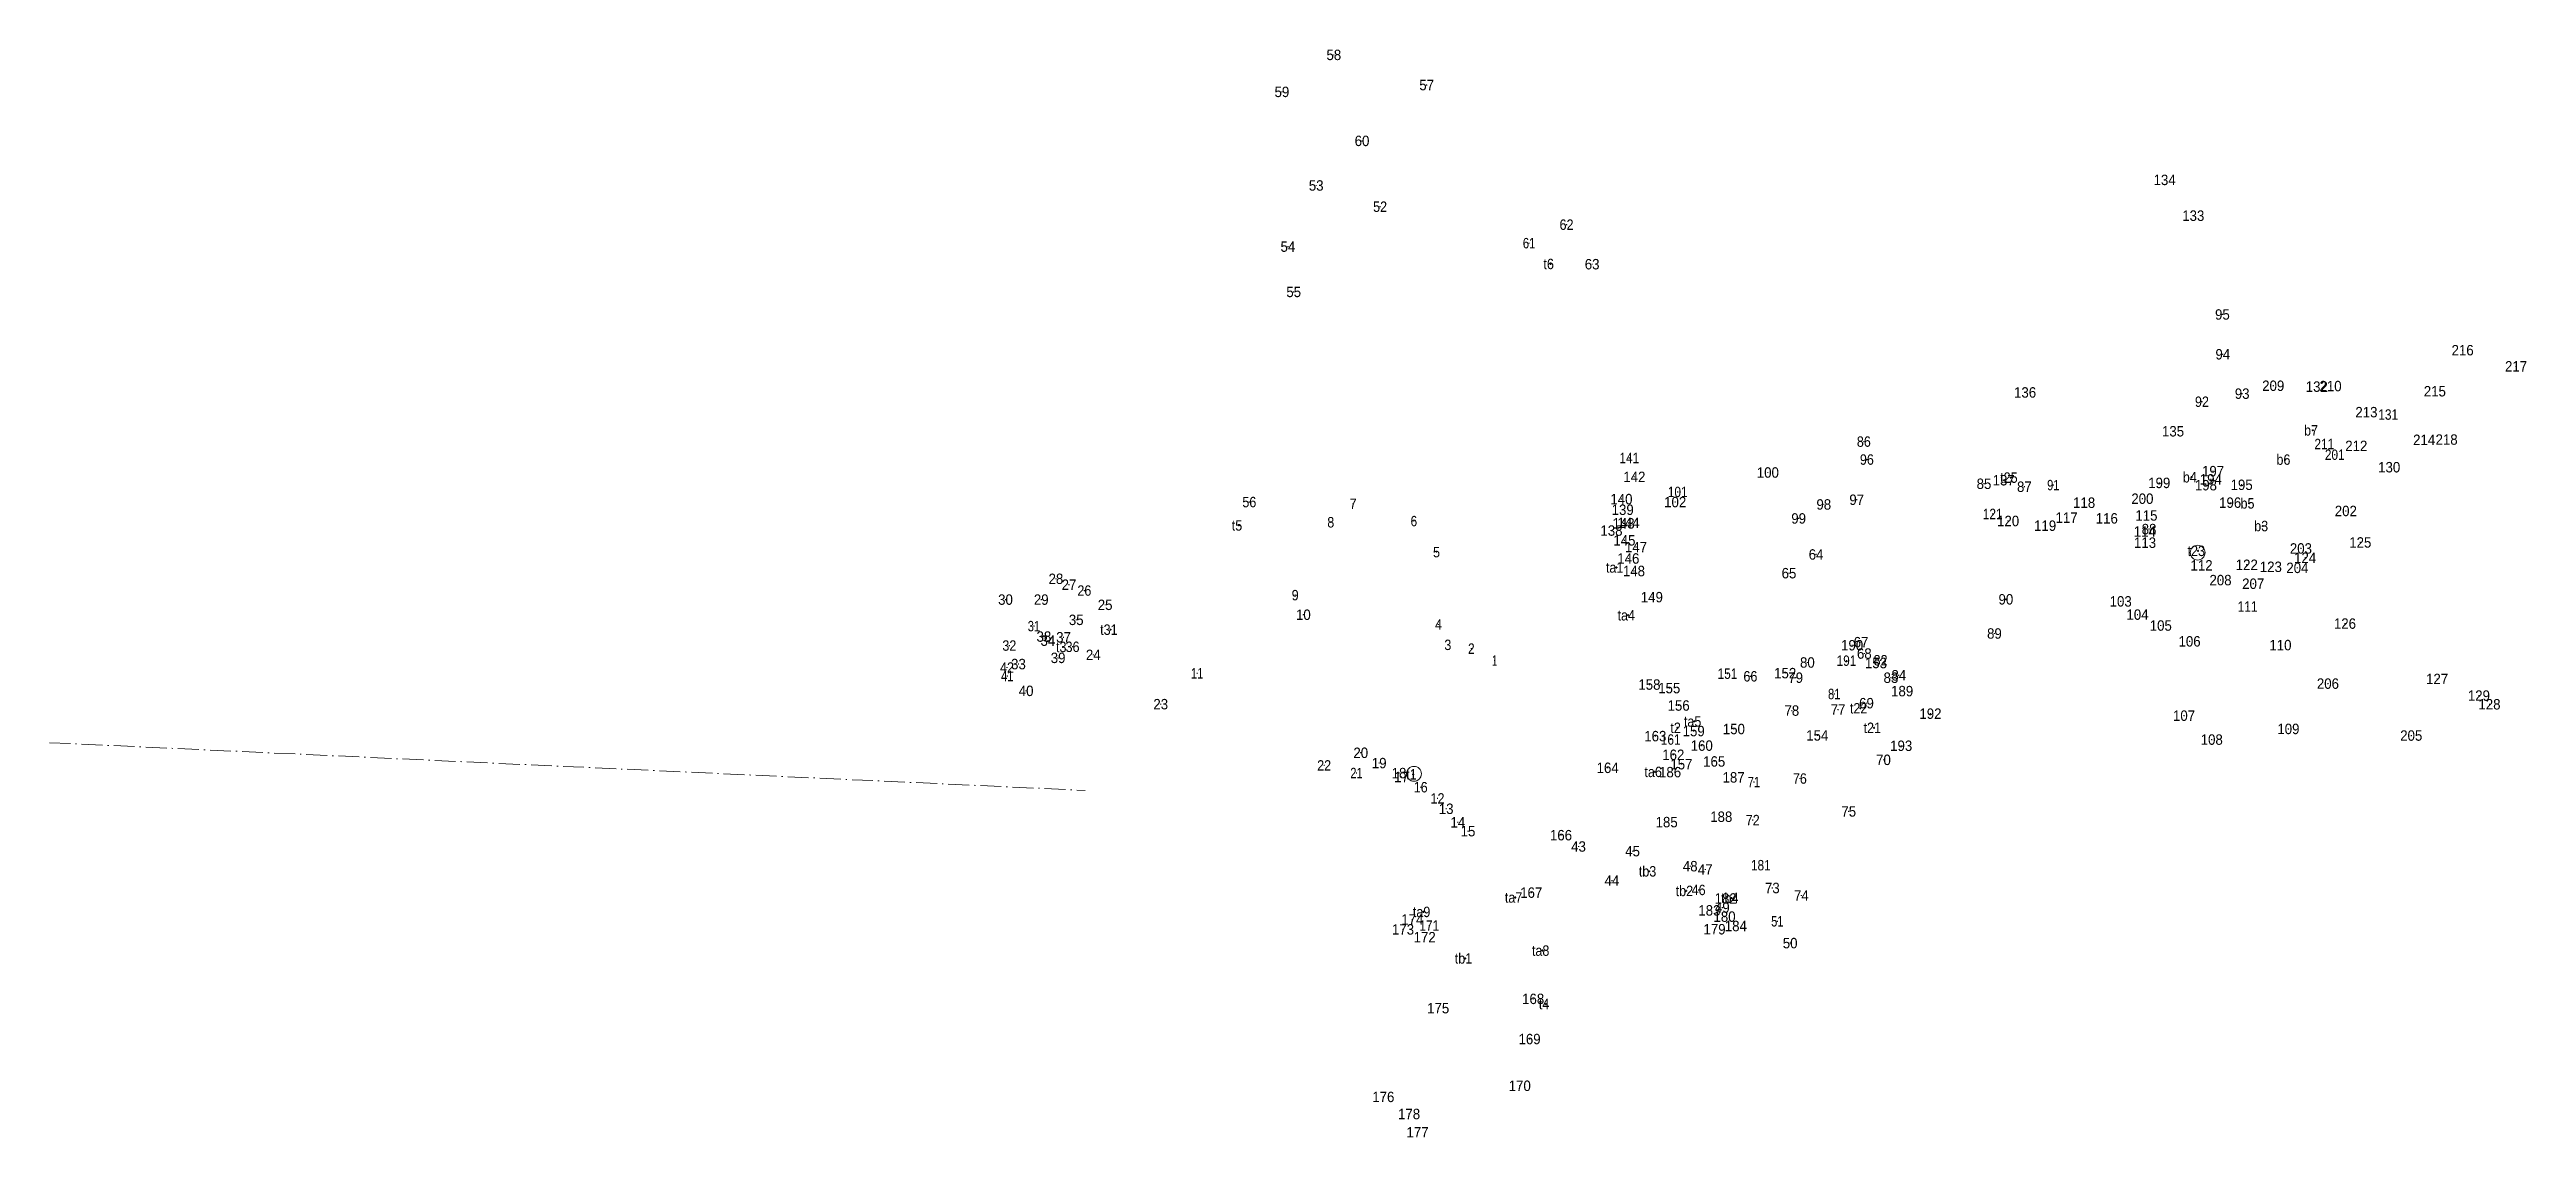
# Model space of a CAD drawing. Header units: metres. Extents: x 10085 to 11747, y 9756 to 10487.
import ezdxf
from ezdxf.enums import TextEntityAlignment as Align

# ---------------------------------------------------------------- set-up
doc = ezdxf.new("R2010")
doc.units = ezdxf.units.M
doc.header["$LTSCALE"] = 2.8
doc.linetypes.add('DOT_DASHED', pattern=[7.7, 5, -1.2, 0.3, -1.2])
for name, color, linetype, lineweight in [('10', 7, 'DOT_DASHED', 13), ('11', 7, 'DOT_DASHED', 13), ('22', 7, 'Continuous', 13)]:
    doc.layers.add(name, color=color, linetype=linetype, lineweight=lineweight)
doc.layers.add('12', color=7, linetype='Continuous')

msp = doc.modelspace()

# ---------------------------------------------------------------- hatches: boundary and pattern name
at = {"layer": '10'}
for points in [[(11092.195, 10342.588, 1), (11092.045, 10342.588, 1)], [(11603.727, 10230.918, 1), (11603.577, 10230.918, 1)], [(11585.192, 10211.285, 1), (11585.042, 10211.285, 1)], [(11401.007, 10199.174, 1), (11400.857, 10199.174, 1)], [(11522.378, 10199.426, 1), (11522.228, 10199.426, 1)], [(11561.097, 10181.901, 1), (11560.947, 10181.901, 1)], [(10883.065, 10167.107, 1), (10882.915, 10167.107, 1)], [(11570.262, 10166.698, 1), (11570.112, 10166.698, 1)], [(11136.484, 10138.862, 1), (11136.334, 10138.862, 1)], [(11526.74, 10150.018, 1), (11526.59, 10150.018, 1)], [(11144.266, 10106.793, 1), (11144.116, 10106.793, 1)], [(10797.102, 10097.134, 1), (10796.952, 10097.134, 1)], [(10765.152, 10085.505, 1), (10765.002, 10085.505, 1)], [(11300.163, 10044.363, 1), (11300.013, 10044.363, 1)], [(11177.34, 10031.257, 1), (11177.19, 10031.257, 1)], [(11188.776, 10035.555, 1), (11188.626, 10035.555, 1)], [(11309.34, 10031.257, 1), (11309.19, 10031.257, 1)], [(11000.075, 10000, 1), (10999.925, 10000, 1)], [(11162.301, 10001.672, 1), (11162.151, 10001.672, 1)], [(11158.54, 9934.931, 1), (11158.39, 9934.931, 1)], [(11183.262, 9921.785, 1), (11183.112, 9921.785, 1)], [(11006.931, 9907.686, 1), (11006.781, 9907.686, 1)], [(11068.661, 9917.366, 1), (11068.511, 9917.366, 1)], [(11213.701, 9917.006, 1), (11213.551, 9917.006, 1)], [(11035.033, 9876.473, 1), (11034.883, 9876.473, 1)], [(11086.819, 9881.725, 1), (11086.669, 9881.725, 1)], [(11089.075, 9845.847, 1), (11088.925, 9845.847, 1)]]:
    msp.add_hatch(color=256, dxfattribs=at).paths.add_polyline_path(points)

# ---------------------------------------------------------------- linework, layer by layer
for p, q in [((11091.81, 10342.59), (11091.5, 10342.59)), ((11092.12, 10343.21), (11092.12, 10342.9)), ((11092.12, 10342.28), (11092.12, 10341.96)), ((11092.74, 10342.59), (11092.43, 10342.59)), ((11603.34, 10230.92), (11603.03, 10230.92)), ((11603.65, 10231.54), (11603.65, 10231.23)), ((11603.65, 10230.61), (11603.65, 10230.29)), ((11604.28, 10230.92), (11603.96, 10230.92)), ((11584.8, 10211.28), (11584.49, 10211.28)), ((11585.12, 10211.91), (11585.12, 10211.6)), ((11585.12, 10210.97), (11585.12, 10210.66)), ((11585.74, 10211.28), (11585.43, 10211.28)), ((11400.62, 10199.17), (11400.31, 10199.17)), ((11400.93, 10199.8), (11400.93, 10199.49)), ((11400.93, 10198.86), (11400.93, 10198.55)), ((11401.56, 10199.17), (11401.24, 10199.17)), ((11521.99, 10199.43), (11521.68, 10199.43)), ((11522.3, 10200.05), (11522.3, 10199.74)), ((11522.3, 10199.11), (11522.3, 10198.8)), ((11522.93, 10199.43), (11522.62, 10199.43)), ((11560.71, 10181.9), (11560.4, 10181.9)), ((11561.02, 10182.53), (11561.02, 10182.21)), ((11561.02, 10181.59), (11561.02, 10181.28)), ((11561.65, 10181.9), (11561.33, 10181.9)), ((10882.68, 10167.11), (10882.36, 10167.11)), ((10882.99, 10167.73), (10882.99, 10167.42)), ((10882.99, 10166.79), (10882.99, 10166.48)), ((10883.62, 10167.11), (10883.3, 10167.11)), ((11569.87, 10166.7), (11569.56, 10166.7)), ((11570.19, 10167.32), (11570.19, 10167.01)), ((11570.19, 10166.39), (11570.19, 10166.07)), ((11570.81, 10166.7), (11570.5, 10166.7)), ((11136.1, 10138.86), (11135.78, 10138.86)), ((11136.41, 10139.49), (11136.41, 10139.17)), ((11136.41, 10138.55), (11136.41, 10138.24)), ((11137.03, 10138.86), (11136.72, 10138.86)), ((11526.35, 10150.02), (11526.04, 10150.02)), ((11526.66, 10150.64), (11526.66, 10150.33)), ((11526.66, 10149.71), (11526.66, 10149.39)), ((11527.29, 10150.02), (11526.98, 10150.02)), ((11143.88, 10106.79), (11143.57, 10106.79)), ((11144.19, 10107.42), (11144.19, 10107.11)), ((11144.19, 10106.48), (11144.19, 10106.17)), ((11144.82, 10106.79), (11144.5, 10106.79)), ((10796.71, 10097.13), (10796.4, 10097.13)), ((10797.03, 10097.76), (10797.03, 10097.45)), ((10797.03, 10096.82), (10797.03, 10096.51)), ((10797.65, 10097.13), (10797.34, 10097.13)), ((10764.76, 10085.5), (10764.45, 10085.5)), ((10765.08, 10086.13), (10765.08, 10085.82)), ((10765.08, 10085.19), (10765.08, 10084.88)), ((10765.7, 10085.5), (10765.39, 10085.5)), ((11299.78, 10044.36), (11299.46, 10044.36)), ((11300.09, 10044.99), (11300.09, 10044.68)), ((11300.09, 10044.05), (11300.09, 10043.74)), ((11300.71, 10044.36), (11300.4, 10044.36)), ((11176.95, 10031.26), (11176.64, 10031.26)), ((11177.26, 10031.88), (11177.26, 10031.57)), ((11177.26, 10030.94), (11177.26, 10030.63)), ((11177.89, 10031.26), (11177.58, 10031.26)), ((11188.39, 10035.56), (11188.08, 10035.56)), ((11188.7, 10036.18), (11188.7, 10035.87)), ((11188.7, 10035.24), (11188.7, 10034.93)), ((11189.33, 10035.56), (11189.01, 10035.56)), ((11308.95, 10031.26), (11308.64, 10031.26)), ((11309.26, 10031.88), (11309.26, 10031.57)), ((11309.26, 10030.94), (11309.26, 10030.63)), ((11309.89, 10031.26), (11309.58, 10031.26)), ((10999.69, 10000), (10999.38, 10000)), ((11000, 10000.62), (11000, 10000.31)), ((11000, 9999.69), (11000, 9999.38)), ((11000.62, 10000), (11000.31, 10000)), ((11161.91, 10001.67), (11161.6, 10001.67)), ((11162.23, 10002.3), (11162.23, 10001.98)), ((11162.23, 10001.36), (11162.23, 10001.05)), ((11162.85, 10001.67), (11162.54, 10001.67)), ((11158.15, 9934.93), (11157.84, 9934.93)), ((11158.46, 9935.56), (11158.46, 9935.24)), ((11158.46, 9934.62), (11158.46, 9934.31)), ((11159.09, 9934.93), (11158.78, 9934.93)), ((11182.87, 9921.78), (11182.56, 9921.78)), ((11183.19, 9922.41), (11183.19, 9922.1)), ((11183.81, 9921.78), (11183.5, 9921.78)), ((11006.54, 9907.69), (11006.23, 9907.69)), ((11006.86, 9908.31), (11006.86, 9908)), ((11006.86, 9907.37), (11006.86, 9907.06)), ((11007.48, 9907.69), (11007.17, 9907.69)), ((11068.27, 9917.37), (11067.96, 9917.37)), ((11068.59, 9917.99), (11068.59, 9917.68)), ((11068.59, 9917.05), (11068.59, 9916.74)), ((11069.21, 9917.37), (11068.9, 9917.37)), ((11183.19, 9921.47), (11183.19, 9921.16)), ((11213.31, 9917.01), (11213, 9917.01)), ((11213.63, 9917.63), (11213.63, 9917.32)), ((11213.63, 9916.69), (11213.63, 9916.38)), ((11214.25, 9917.01), (11213.94, 9917.01)), ((11034.65, 9876.47), (11034.33, 9876.47)), ((11034.96, 9877.1), (11034.96, 9876.79)), ((11034.96, 9876.16), (11034.96, 9875.85)), ((11035.58, 9876.47), (11035.27, 9876.47)), ((11086.43, 9881.72), (11086.12, 9881.72)), ((11086.74, 9882.35), (11086.74, 9882.04)), ((11086.74, 9881.41), (11086.74, 9881.1)), ((11087.37, 9881.72), (11087.06, 9881.72)), ((11088.69, 9845.85), (11088.38, 9845.85)), ((11089, 9846.47), (11089, 9846.16)), ((11089, 9845.53), (11089, 9845.22)), ((11089.62, 9845.85), (11089.31, 9845.85))]:
    msp.add_line(p, q, dxfattribs=at)
for centre, radius in [((11092.12, 10342.588), 0.312), ((11092.12, 10342.588), 0.075), ((11603.652, 10230.918), 0.312), ((11603.652, 10230.918), 0.075), ((11585.117, 10211.285), 0.312), ((11585.117, 10211.285), 0.075), ((11400.932, 10199.174), 0.312), ((11400.932, 10199.174), 0.075), ((11522.303, 10199.426), 0.312), ((11522.303, 10199.426), 0.075), ((11561.022, 10181.901), 0.312), ((11561.022, 10181.901), 0.075), ((10882.99, 10167.107), 0.312), ((10882.99, 10167.107), 0.075), ((11570.187, 10166.698), 0.312), ((11570.187, 10166.698), 0.075), ((11136.409, 10138.862), 0.312), ((11136.409, 10138.862), 0.075), ((11526.665, 10150.018), 0.312), ((11526.665, 10150.018), 0.075), ((11144.191, 10106.793), 0.312), ((11144.191, 10106.793), 0.075), ((10797.027, 10097.134), 0.312), ((10797.027, 10097.134), 0.075), ((10765.077, 10085.505), 0.312), ((10765.077, 10085.505), 0.075), ((11300.088, 10044.363), 0.312), ((11300.088, 10044.363), 0.075), ((11177.265, 10031.257), 0.312), ((11177.265, 10031.257), 0.075), ((11188.701, 10035.555), 0.312), ((11188.701, 10035.555), 0.075), ((11309.265, 10031.257), 0.312), ((11309.265, 10031.257), 0.075), ((11000, 10000), 0.312), ((11000, 10000), 0.075), ((11162.226, 10001.672), 0.312), ((11162.226, 10001.672), 0.075), ((11158.465, 9934.931), 0.312), ((11158.465, 9934.931), 0.075), ((11183.187, 9921.785), 0.312), ((11183.187, 9921.785), 0.075), ((11006.856, 9907.686), 0.312), ((11006.856, 9907.686), 0.075), ((11068.586, 9917.366), 0.312), ((11068.586, 9917.366), 0.075), ((11213.626, 9917.006), 0.312), ((11213.626, 9917.006), 0.075), ((11034.958, 9876.473), 0.312), ((11034.958, 9876.473), 0.075), ((11086.744, 9881.725), 0.312), ((11086.744, 9881.725), 0.075), ((11089, 9845.847), 0.312), ((11089, 9845.847), 0.075)]:
    msp.add_circle(centre, radius, dxfattribs=at)
at = {"layer": '11'}
for p, q in [((10947.13, 10482.91), (10946.5, 10482.91)), ((10946.81, 10483.22), (10946.81, 10482.6)), ((10912.28, 10458.09), (10911.66, 10458.09)), ((10911.97, 10458.41), (10911.97, 10457.78)), ((11009.39, 10462.67), (11008.76, 10462.67)), ((11009.08, 10462.98), (11009.08, 10462.36)), ((10966.03, 10425.2), (10965.41, 10425.2)), ((10965.72, 10425.51), (10965.72, 10424.88)), ((10935.28, 10395.26), (10934.65, 10395.26)), ((10934.96, 10395.57), (10934.96, 10394.95)), ((11504.55, 10399.01), (11503.93, 10399.01)), ((11504.24, 10399.32), (11504.24, 10398.7)), ((10978.17, 10381.01), (10977.54, 10381.01)), ((10977.85, 10381.33), (10977.85, 10380.7)), ((11523.78, 10375), (11523.16, 10375)), ((11523.47, 10375.31), (11523.47, 10374.68)), ((10916.3, 10354.22), (10915.67, 10354.22)), ((10915.98, 10354.53), (10915.98, 10353.91)), ((11078.11, 10356.54), (11077.48, 10356.54)), ((11077.79, 10356.86), (11077.79, 10356.23)), ((11103.26, 10368.95), (11102.64, 10368.95)), ((11102.95, 10369.26), (11102.95, 10368.64)), ((11120.43, 10342.43), (11119.81, 10342.43)), ((11120.12, 10342.74), (11120.12, 10342.11)), ((10920.2, 10323.82), (10919.58, 10323.82)), ((10919.89, 10324.13), (10919.89, 10323.51)), ((11543.32, 10308.69), (11542.7, 10308.69)), ((11543.01, 10309.01), (11543.01, 10308.38)), ((11543.6, 10281.97), (11542.97, 10281.97)), ((11543.28, 10282.28), (11543.28, 10281.65)), ((11704.48, 10284.7), (11703.86, 10284.7)), ((11704.17, 10285.01), (11704.17, 10284.38)), ((11740.36, 10273.87), (11739.74, 10273.87)), ((11740.05, 10274.19), (11740.05, 10273.56)), ((11410.92, 10256.36), (11410.3, 10256.36)), ((11410.61, 10256.67), (11410.61, 10256.05)), ((11556.58, 10255.54), (11555.95, 10255.54)), ((11556.27, 10255.85), (11556.27, 10255.23)), ((11577.43, 10260.85), (11576.8, 10260.85)), ((11577.11, 10261.16), (11577.11, 10260.53)), ((11606.63, 10260.25), (11606.01, 10260.25)), ((11606.32, 10260.56), (11606.32, 10259.94)), ((11615.88, 10260.62), (11615.25, 10260.62)), ((11615.56, 10260.93), (11615.56, 10260.31)), ((11685.86, 10257.16), (11685.24, 10257.16)), ((11685.55, 10257.47), (11685.55, 10256.84)), ((11529.59, 10250.12), (11528.96, 10250.12)), ((11529.28, 10250.44), (11529.28, 10249.81)), ((11639.95, 10243.12), (11639.33, 10243.12)), ((11639.64, 10243.43), (11639.64, 10242.81)), ((11654.56, 10241.52), (11653.93, 10241.52)), ((11654.25, 10241.83), (11654.25, 10241.2)), ((11302.74, 10223.35), (11302.12, 10223.35)), ((11302.43, 10223.66), (11302.43, 10223.04)), ((11510.19, 10230.28), (11509.56, 10230.28)), ((11509.88, 10230.59), (11509.88, 10229.97)), ((11611.68, 10221.73), (11611.06, 10221.73)), ((11611.37, 10222.04), (11611.37, 10221.42)), ((11678.7, 10224.57), (11678.07, 10224.57)), ((11678.38, 10224.89), (11678.38, 10224.26)), ((11693.75, 10224.74), (11693.13, 10224.74)), ((11693.44, 10225.05), (11693.44, 10224.43)), ((11145.35, 10212.36), (11144.72, 10212.36)), ((11145.03, 10212.67), (11145.03, 10212.05)), ((11304.77, 10211.31), (11304.15, 10211.31)), ((11304.46, 10211.62), (11304.46, 10210.99)), ((11618.69, 10214.55), (11618.07, 10214.55)), ((11618.38, 10214.86), (11618.38, 10214.24)), ((11633.15, 10220.48), (11632.53, 10220.48)), ((11632.84, 10220.79), (11632.84, 10220.16)), ((11655.22, 10206.17), (11654.6, 10206.17)), ((11654.91, 10206.48), (11654.91, 10205.86)), ((11148.76, 10199.68), (11148.13, 10199.68)), ((11148.44, 10200), (11148.44, 10199.37)), ((11177.85, 10189.56), (11177.22, 10189.56)), ((11177.53, 10189.87), (11177.53, 10189.24)), ((11238.32, 10202.62), (11237.7, 10202.62)), ((11238.01, 10202.94), (11238.01, 10202.31)), ((11383.35, 10195.04), (11382.72, 10195.04)), ((11383.04, 10195.35), (11383.04, 10194.73)), ((11396.56, 10197.42), (11395.94, 10197.42)), ((11396.25, 10197.74), (11396.25, 10197.11)), ((11410.44, 10193.08), (11409.82, 10193.08)), ((11410.13, 10193.39), (11410.13, 10192.76)), ((11429.86, 10194.17), (11429.24, 10194.17)), ((11429.55, 10194.49), (11429.55, 10193.86)), ((11500.94, 10195.64), (11500.32, 10195.64)), ((11500.63, 10195.96), (11500.63, 10195.33)), ((11532.24, 10194.11), (11531.62, 10194.11)), ((11531.93, 10194.42), (11531.93, 10193.79)), ((11535.54, 10198.04), (11534.92, 10198.04)), ((11535.23, 10198.36), (11535.23, 10197.73)), ((11537.05, 10203.51), (11536.42, 10203.51)), ((11536.74, 10203.83), (11536.74, 10203.2)), ((11556.24, 10194.36), (11555.61, 10194.36)), ((11555.92, 10194.67), (11555.92, 10194.05)), ((10890.41, 10182.77), (10889.79, 10182.77)), ((10890.1, 10183.08), (10890.1, 10182.46)), ((10960.05, 10181.59), (10959.43, 10181.59)), ((10959.74, 10181.9), (10959.74, 10181.28)), ((11140.08, 10184.74), (11139.46, 10184.74)), ((11139.77, 10185.05), (11139.77, 10184.43)), ((11140.93, 10177.63), (11140.3, 10177.63)), ((11140.62, 10177.95), (11140.62, 10177.32)), ((11176.14, 10182.77), (11175.52, 10182.77)), ((11175.83, 10183.08), (11175.83, 10182.46)), ((11258.99, 10171.8), (11258.37, 10171.8)), ((11258.68, 10172.12), (11258.68, 10171.49)), ((11275.86, 10181.18), (11275.24, 10181.18)), ((11275.55, 10181.49), (11275.55, 10180.87)), ((11297.96, 10184.34), (11297.33, 10184.34)), ((11297.64, 10184.65), (11297.64, 10184.03)), ((11389.18, 10174.78), (11388.56, 10174.78)), ((11388.87, 10175.09), (11388.87, 10174.46)), ((11438.75, 10172.32), (11438.13, 10172.32)), ((11438.44, 10172.63), (11438.44, 10172.01)), ((11450.54, 10182.36), (11449.91, 10182.36)), ((11450.23, 10182.68), (11450.23, 10182.05)), ((11465.74, 10171.83), (11465.12, 10171.83)), ((11465.43, 10172.14), (11465.43, 10171.51)), ((11489.62, 10185.03), (11488.99, 10185.03)), ((11489.31, 10185.35), (11489.31, 10184.72)), ((11492.34, 10173.77), (11491.71, 10173.77)), ((11492.03, 10174.08), (11492.03, 10173.46)), ((11548.51, 10182.38), (11547.89, 10182.38)), ((11548.2, 10182.7), (11548.2, 10182.07)), ((11626.13, 10176.78), (11625.51, 10176.78)), ((11625.82, 10177.09), (11625.82, 10176.47)), ((10945.06, 10169.21), (10944.44, 10169.21)), ((10944.75, 10169.52), (10944.75, 10168.9)), ((11000.81, 10170), (11000.18, 10170)), ((11000.49, 10170.31), (11000.49, 10169.69)), ((11133.4, 10163.64), (11132.77, 10163.64)), ((11133.09, 10163.95), (11133.09, 10163.33)), ((11141.51, 10168.48), (11140.89, 10168.48)), ((11141.2, 10168.79), (11141.2, 10168.16)), ((11142.07, 10157.09), (11141.45, 10157.09)), ((11141.76, 10157.41), (11141.76, 10156.78)), ((11144.85, 10168.78), (11144.22, 10168.78)), ((11144.53, 10169.09), (11144.53, 10168.47)), ((11399.54, 10170.06), (11398.92, 10170.06)), ((11399.23, 10170.37), (11399.23, 10169.74)), ((11424.36, 10166.92), (11423.74, 10166.92)), ((11424.05, 10167.23), (11424.05, 10166.61)), ((11491.27, 10163.03), (11490.65, 10163.03)), ((11491.4, 10155.51), (11490.77, 10155.51)), ((11490.96, 10163.34), (11490.96, 10162.71)), ((11491.09, 10155.82), (11491.09, 10155.19)), ((11494.11, 10164.62), (11493.48, 10164.62)), ((11493.79, 10164.93), (11493.79, 10164.31)), ((11635.83, 10155.68), (11635.21, 10155.68)), ((11635.52, 10156), (11635.52, 10155.37)), ((11015.99, 10149.18), (11015.37, 10149.18)), ((11015.68, 10149.49), (11015.68, 10148.87)), ((11144.69, 10144.9), (11144.07, 10144.9)), ((11144.38, 10145.21), (11144.38, 10144.59)), ((11149.89, 10152.56), (11149.26, 10152.56)), ((11149.57, 10152.87), (11149.57, 10152.25)), ((11270.67, 10147.6), (11270.05, 10147.6)), ((11270.36, 10147.91), (11270.36, 10147.28)), ((11529.31, 10140.29), (11528.68, 10140.29)), ((11529, 10140.61), (11529, 10139.98)), ((11559.67, 10140.68), (11559.05, 10140.68)), ((11559.36, 10141), (11559.36, 10140.37)), ((11575.82, 10139.32), (11575.19, 10139.32)), ((11575.51, 10139.63), (11575.51, 10139.01)), ((11593.63, 10138.62), (11593, 10138.62)), ((11593.32, 10138.94), (11593.32, 10138.31)), ((11595.98, 10151.64), (11595.35, 10151.64)), ((11595.67, 10151.95), (11595.67, 10151.33)), ((11598.83, 10145.39), (11598.2, 10145.39)), ((11598.52, 10145.7), (11598.52, 10145.08)), ((10760.65, 10131.26), (10760.02, 10131.26)), ((10760.34, 10131.57), (10760.34, 10130.95)), ((10769.42, 10127.31), (10768.79, 10127.31)), ((10769.1, 10127.62), (10769.1, 10127)), ((10779.74, 10123.38), (10779.11, 10123.38)), ((10779.43, 10123.69), (10779.43, 10123.07)), ((11148.49, 10136.5), (11147.86, 10136.5)), ((11148.17, 10136.81), (11148.17, 10136.19)), ((11252.51, 10135.03), (11251.89, 10135.03)), ((11252.2, 10135.34), (11252.2, 10134.72)), ((11542.06, 10130.39), (11541.43, 10130.39)), ((11541.74, 10130.7), (11541.74, 10130.08)), ((11563.99, 10127.97), (11563.36, 10127.97)), ((11563.67, 10128.28), (11563.67, 10127.65)), ((10726.81, 10117.31), (10726.18, 10117.31)), ((10726.5, 10117.62), (10726.5, 10117)), ((10750.78, 10117.31), (10750.16, 10117.31)), ((10750.47, 10117.62), (10750.47, 10117)), ((10793.67, 10113.79), (10793.05, 10113.79)), ((10793.36, 10114.1), (10793.36, 10113.48)), ((10921.18, 10120.31), (10920.56, 10120.31)), ((10920.87, 10120.62), (10920.87, 10120)), ((10926.68, 10107.14), (10926.05, 10107.14)), ((10926.37, 10107.45), (10926.37, 10106.82)), ((11160.49, 10118.96), (11159.86, 10118.96)), ((11160.18, 10119.27), (11160.18, 10118.65)), ((11398.05, 10117.5), (11397.42, 10117.5)), ((11397.73, 10117.81), (11397.73, 10117.19)), ((11475.07, 10116.12), (11474.44, 10116.12)), ((11474.75, 10116.43), (11474.75, 10115.8)), ((11486.35, 10107.23), (11485.72, 10107.23)), ((11486.04, 10107.55), (11486.04, 10106.92)), ((11560.2, 10112.66), (11559.58, 10112.66)), ((11559.89, 10112.97), (11559.89, 10112.34)), ((10745.89, 10099.5), (10745.27, 10099.5)), ((10745.58, 10099.81), (10745.58, 10099.19)), ((10752.58, 10092.49), (10751.95, 10092.49)), ((10752.27, 10092.8), (10752.27, 10092.18)), ((10755.24, 10089.74), (10754.61, 10089.74)), ((10754.93, 10090.06), (10754.93, 10089.43)), ((10765.75, 10092.03), (10765.12, 10092.03)), ((10765.44, 10092.34), (10765.44, 10091.72)), ((10774.26, 10103.71), (10773.63, 10103.71)), ((10773.95, 10104.02), (10773.95, 10103.4)), ((11017.29, 10100.58), (11016.67, 10100.58)), ((11016.98, 10100.89), (11016.98, 10100.26)), ((11300.84, 10088.73), (11300.21, 10088.73)), ((11300.52, 10089.05), (11300.52, 10088.42)), ((11390.34, 10094.56), (11389.72, 10094.56)), ((11390.03, 10094.87), (11390.03, 10094.25)), ((11501.97, 10099.91), (11501.35, 10099.91)), ((11501.66, 10100.22), (11501.66, 10099.6)), ((11521.29, 10089.28), (11520.66, 10089.28)), ((11520.97, 10089.6), (11520.97, 10088.97)), ((11625.55, 10101.19), (11624.92, 10101.19)), ((11625.23, 10101.5), (11625.23, 10100.88)), ((10727.84, 10071.71), (10727.22, 10071.71)), ((10727.53, 10072.02), (10727.53, 10071.4)), ((10729.4, 10086.45), (10728.78, 10086.45)), ((10729.09, 10086.76), (10729.09, 10086.13)), ((10735.51, 10074.04), (10734.89, 10074.04)), ((10735.2, 10074.35), (10735.2, 10073.72)), ((10762.11, 10078.2), (10761.48, 10078.2)), ((10761.79, 10078.51), (10761.79, 10077.88)), ((10771.81, 10085.63), (10771.19, 10085.63)), ((10771.5, 10085.94), (10771.5, 10085.32)), ((10785.71, 10080.22), (10785.09, 10080.22)), ((10785.4, 10080.53), (10785.4, 10079.9)), ((11023.61, 10086.93), (11022.98, 10086.93)), ((11023.29, 10087.25), (11023.29, 10086.62)), ((11039.37, 10084.4), (11038.75, 10084.4)), ((11039.06, 10084.71), (11039.06, 10084.09)), ((11055.01, 10076.45), (11054.38, 10076.45)), ((11054.7, 10076.76), (11054.7, 10076.13)), ((11264.84, 10075.09), (11264.21, 10075.09)), ((11264.53, 10075.41), (11264.53, 10074.78)), ((11291.07, 10076.31), (11290.45, 10076.31)), ((11290.76, 10076.63), (11290.76, 10076)), ((11294.88, 10086.69), (11294.26, 10086.69)), ((11294.57, 10087), (11294.57, 10086.38)), ((11303.04, 10081.1), (11302.41, 10081.1)), ((11302.73, 10081.41), (11302.73, 10080.79)), ((11310.87, 10074.75), (11310.24, 10074.75)), ((11310.55, 10075.06), (11310.55, 10074.44)), ((11313.98, 10076.62), (11313.36, 10076.62)), ((11313.67, 10076.93), (11313.67, 10076.31)), ((11582.25, 10086.76), (11581.62, 10086.76)), ((11581.94, 10087.08), (11581.94, 10086.45)), ((10728.01, 10066.01), (10727.38, 10066.01)), ((10727.69, 10066.32), (10727.69, 10065.7)), ((10740.66, 10056.06), (10740.03, 10056.06)), ((10740.34, 10056.37), (10740.34, 10055.75)), ((10855.4, 10067.83), (10854.78, 10067.83)), ((10855.09, 10068.14), (10855.09, 10067.52)), ((11158.85, 10060.28), (11158.22, 10060.28)), ((11158.54, 10060.59), (11158.54, 10059.96)), ((11172.16, 10057.92), (11171.54, 10057.92)), ((11171.85, 10058.23), (11171.85, 10057.61)), ((11211.24, 10067.6), (11210.62, 10067.6)), ((11210.93, 10067.91), (11210.93, 10067.29)), ((11226.63, 10065.81), (11226, 10065.81)), ((11226.31, 10066.13), (11226.31, 10065.5)), ((11249.94, 10067.95), (11249.31, 10067.95)), ((11249.63, 10068.26), (11249.63, 10067.63)), ((11257.02, 10064.9), (11256.39, 10064.9)), ((11256.7, 10065.21), (11256.7, 10064.59)), ((11320.91, 10064.87), (11320.28, 10064.87)), ((11320.59, 10065.18), (11320.59, 10064.56)), ((11326.19, 10066.52), (11325.56, 10066.52)), ((11325.88, 10066.83), (11325.88, 10066.21)), ((11328.44, 10055.89), (11327.81, 10055.89)), ((11328.12, 10056.21), (11328.12, 10055.58)), ((11614.1, 10060.91), (11613.48, 10060.91)), ((11613.79, 10061.22), (11613.79, 10060.6)), ((11687.4, 10064.05), (11686.77, 10064.05)), ((11687.08, 10064.36), (11687.08, 10063.74)), ((10830.99, 10047.12), (10830.36, 10047.12)), ((10830.67, 10047.44), (10830.67, 10046.81)), ((11178.45, 10046.21), (11177.83, 10046.21)), ((11178.14, 10046.52), (11178.14, 10045.9)), ((11254.43, 10042.82), (11253.8, 10042.82)), ((11254.11, 10043.14), (11254.11, 10042.51)), ((11282.85, 10053.96), (11282.23, 10053.96)), ((11282.54, 10054.27), (11282.54, 10053.64)), ((11285.42, 10043.51), (11284.8, 10043.51)), ((11285.11, 10043.83), (11285.11, 10043.2)), ((11304.51, 10047.78), (11303.88, 10047.78)), ((11304.19, 10048.09), (11304.19, 10047.47)), ((11347.41, 10040.74), (11346.78, 10040.74)), ((11347.1, 10041.05), (11347.1, 10040.42)), ((11517.59, 10039.42), (11516.96, 10039.42)), ((11517.27, 10039.73), (11517.27, 10039.1)), ((11715.42, 10052.88), (11714.79, 10052.88)), ((11715.1, 10053.2), (11715.1, 10052.57)), ((11722.52, 10047.05), (11721.9, 10047.05)), ((11722.21, 10047.36), (11722.21, 10046.74)), ((11162.81, 10025.67), (11162.19, 10025.67)), ((11162.5, 10025.99), (11162.5, 10025.36)), ((11173.13, 10023.4), (11172.5, 10023.4)), ((11172.82, 10023.72), (11172.82, 10023.09)), ((11188.56, 10029.07), (11187.93, 10029.07)), ((11188.25, 10029.38), (11188.25, 10028.76)), ((11215.52, 10030.44), (11214.9, 10030.44)), ((11215.21, 10030.75), (11215.21, 10030.13)), ((11271.48, 10026.16), (11270.85, 10026.16)), ((11271.17, 10026.47), (11271.17, 10025.84)), ((11536.16, 10023.35), (11535.54, 10023.35)), ((11535.85, 10023.66), (11535.85, 10023.04)), ((11587.6, 10030.51), (11586.97, 10030.51)), ((11587.28, 10030.83), (11587.28, 10030.2)), ((11670.04, 10026.07), (11669.41, 10026.07)), ((11669.72, 10026.38), (11669.72, 10025.75)), ((10940.61, 10006.01), (10939.99, 10006.01)), ((10940.3, 10006.32), (10940.3, 10005.7)), ((10965.18, 10014.49), (10964.56, 10014.49)), ((10964.87, 10014.8), (10964.87, 10014.18)), ((10977.54, 10007.58), (10976.92, 10007.58)), ((10977.23, 10007.89), (10977.23, 10007.27)), ((11174.87, 10013.14), (11174.25, 10013.14)), ((11174.56, 10013.46), (11174.56, 10012.83)), ((11180.32, 10006.84), (11179.7, 10006.84)), ((11180.01, 10007.15), (11180.01, 10006.53)), ((11193.98, 10019.3), (11193.36, 10019.3)), ((11193.67, 10019.61), (11193.67, 10018.99)), ((11202.32, 10008.67), (11201.7, 10008.67)), ((11202.01, 10008.98), (11202.01, 10008.36)), ((11315.92, 10009.76), (11315.29, 10009.76)), ((11315.6, 10010.07), (11315.6, 10009.45)), ((11327.79, 10019.21), (11327.17, 10019.21)), ((11327.48, 10019.53), (11327.48, 10018.9)), ((10962.32, 10000.88), (10961.7, 10000.88)), ((10962.01, 10001.2), (10962.01, 10000.57)), ((10990.85, 10000.86), (10990.23, 10000.86)), ((10990.54, 10001.17), (10990.54, 10000.54)), ((10992.51, 9998.23), (10991.88, 9998.23)), ((10992.2, 9998.55), (10992.2, 9997.92)), ((11005.4, 9991.39), (11004.78, 9991.39)), ((11005.09, 9991.7), (11005.09, 9991.08)), ((11130.83, 10004.4), (11130.2, 10004.4)), ((11130.52, 10004.72), (11130.52, 10004.09)), ((11172.73, 10001.49), (11172.11, 10001.49)), ((11172.42, 10001.81), (11172.42, 10001.18)), ((11215.35, 9997.99), (11214.73, 9997.99)), ((11215.04, 9998.31), (11215.04, 9997.68)), ((11228.97, 9994.82), (11228.35, 9994.82)), ((11228.66, 9995.13), (11228.66, 9994.51)), ((11259.8, 9997.2), (11259.18, 9997.2)), ((11259.49, 9997.51), (11259.49, 9996.89)), ((11016.69, 9983.86), (11016.07, 9983.86)), ((11016.38, 9984.17), (11016.38, 9983.54)), ((11022.47, 9976.92), (11021.85, 9976.92)), ((11022.16, 9977.23), (11022.16, 9976.6)), ((11206.77, 9971.89), (11206.77, 9971.26)), ((11292.62, 9975.15), (11292, 9975.15)), ((11292.31, 9975.46), (11292.31, 9974.83)), ((11030.32, 9967.82), (11029.7, 9967.82)), ((11030.01, 9968.13), (11030.01, 9967.51)), ((11037.13, 9961.87), (11036.5, 9961.87)), ((11036.82, 9962.19), (11036.82, 9961.56)), ((11099.53, 9959.18), (11098.9, 9959.18)), ((11099.22, 9959.49), (11099.22, 9958.86)), ((11170.43, 9967.95), (11169.8, 9967.95)), ((11170.11, 9968.27), (11170.11, 9967.64)), ((11207.08, 9971.58), (11206.45, 9971.58)), ((11228.19, 9969.31), (11227.57, 9969.31)), ((11227.88, 9969.62), (11227.88, 9968.99)), ((11111.31, 9951.58), (11110.68, 9951.58)), ((11110.99, 9951.9), (11110.99, 9951.27)), ((11147.57, 9948.46), (11146.94, 9948.46)), ((11147.26, 9948.78), (11147.26, 9948.15)), ((11185.93, 9938.68), (11185.93, 9938.06)), ((11233.61, 9939.04), (11232.99, 9939.04)), ((11233.3, 9939.35), (11233.3, 9938.73)), ((11133.68, 9928.72), (11133.06, 9928.72)), ((11133.37, 9929.03), (11133.37, 9928.4)), ((11186.24, 9938.37), (11185.62, 9938.37)), ((11191.87, 9922.43), (11191.25, 9922.43)), ((11191.56, 9922.74), (11191.56, 9922.12)), ((11196.3, 9936.15), (11195.67, 9936.15)), ((11195.98, 9936.46), (11195.98, 9935.84)), ((11241.33, 9923.74), (11240.71, 9923.74)), ((11241.02, 9924.05), (11241.02, 9923.43)), ((11079.56, 9920.61), (11078.94, 9920.61)), ((11079.25, 9920.92), (11079.25, 9920.3)), ((11199.09, 9908.72), (11198.47, 9908.72)), ((11198.78, 9909.03), (11198.78, 9908.41)), ((11207.77, 9910.61), (11207.14, 9910.61)), ((11207.45, 9910.92), (11207.45, 9910.3)), ((11210.02, 9916.71), (11209.39, 9916.71)), ((11209.71, 9917.02), (11209.71, 9916.4)), ((11260.85, 9918.72), (11260.23, 9918.72)), ((11260.54, 9919.03), (11260.54, 9918.4)), ((10993.53, 9895.94), (10992.91, 9895.94)), ((10993.22, 9896.25), (10993.22, 9895.62)), ((10999.77, 9902.57), (10999.14, 9902.57)), ((10999.45, 9902.88), (10999.45, 9902.25)), ((11008.06, 9890.71), (11007.43, 9890.71)), ((11007.74, 9891.02), (11007.74, 9890.4)), ((11011.13, 9898.5), (11010.5, 9898.5)), ((11010.82, 9898.82), (11010.82, 9898.19)), ((11202.53, 9896.06), (11201.91, 9896.06)), ((11202.22, 9896.37), (11202.22, 9895.75)), ((11209.25, 9904.52), (11208.62, 9904.52)), ((11208.94, 9904.84), (11208.94, 9904.21)), ((11216.86, 9898.23), (11216.23, 9898.23)), ((11216.54, 9898.54), (11216.54, 9897.92)), ((11244.69, 9901.38), (11244.06, 9901.38)), ((11244.38, 9901.69), (11244.38, 9901.06)), ((11253.29, 9886.73), (11252.67, 9886.73)), ((11252.98, 9887.04), (11252.98, 9886.42)), ((11017.14, 9843.08), (11016.51, 9843.08)), ((11016.82, 9843.39), (11016.82, 9842.77)), ((11080.85, 9849.31), (11080.23, 9849.31)), ((11080.54, 9849.63), (11080.54, 9849)), ((11078.44, 9822.35), (11077.82, 9822.35)), ((11078.13, 9822.66), (11078.13, 9822.03)), ((11071.87, 9790.99), (11071.24, 9790.99)), ((11071.56, 9791.3), (11071.56, 9790.67)), ((10980.32, 9783.5), (10979.69, 9783.5)), ((10980, 9783.81), (10980, 9783.19)), ((10997.29, 9772.37), (10997.29, 9771.75)), ((10997.61, 9772.06), (10996.98, 9772.06)), ((11003.27, 9759.78), (11002.64, 9759.78)), ((11002.96, 9760.09), (11002.96, 9759.47))]:
    msp.add_line(p, q, dxfattribs=at)
at = {"layer": '22', "linetype": 'DOT_DASHED'}
msp.add_line((10085.08, 10021.27), (10779.9, 9989.22), dxfattribs=at)
at = {"layer": '22'}
for centre in [(11526.41, 10148.81), (11000.61, 10000.37)]:
    msp.add_circle(centre, 5, dxfattribs=at)

# ---------------------------------------------------------------- texts
at = {"layer": '12'}
for s, width, p in [('58', 0.95, (10946.81, 10479.41)), ('59', 0.95, (10911.97, 10454.59)), ('57', 0.95, (11009.085, 10459.17)), ('60', 0.95, (10965.72, 10421.7)), ('53', 0.95, (10934.96, 10391.76)), ('134', 0.95, (11504.24, 10395.51)), ('52', 0.9, (10977.845, 10377.51)), ('62', 0.9, (11102.945, 10365.45)), ('133', 0.95, (11523.47, 10371.5)), ('54', 0.95, (10915.98, 10350.72)), ('61', 0.8, (11077.79, 10353.04)), ('t6 ', 0.9, (11092.12, 10339.09)), ('63', 0.95, (11120.12, 10338.93)), ('55', 0.95, (10919.89, 10320.32)), ('95', 0.95, (11543.01, 10305.19)), ('216', 0.95, (11704.175, 10281.2)), ('94', 0.95, (11543.28, 10278.47)), ('217', 0.95, (11740.045, 10270.37)), ('136', 0.95, (11410.615, 10252.86)), ('93', 0.95, (11556.27, 10252.04)), ('209', 0.95, (11577.11, 10257.35)), ('132', 0.95, (11606.325, 10256.75)), ('210', 0.95, (11615.56, 10257.12)), ('215', 0.95, (11685.55, 10253.66)), ('92', 0.9, (11529.275, 10246.62)), ('213', 0.95, (11639.64, 10239.62)), ('131', 0.85, (11654.25, 10238.02)), ('86', 0.9, (11302.425, 10219.85)), ('135', 0.95, (11509.88, 10226.78)), ('b7 ', 0.9, (11603.655, 10227.42)), ('211', 0.85, (11611.37, 10218.23)), ('212', 0.95, (11632.845, 10216.98)), ('214', 0.95, (11678.38, 10221.07)), ('218', 0.95, (11693.44, 10221.24)), ('141', 0.85, (11145.03, 10208.86)), ('100', 0.95, (11238.01, 10199.12)), ('96', 0.9, (11304.455, 10207.81)), ('197', 0.95, (11536.735, 10200.01)), ('b6 ', 0.9, (11585.125, 10207.78)), ('201', 0.85, (11618.38, 10211.05)), ('130', 0.95, (11654.91, 10202.67)), ('140', 0.95, (11139.77, 10181.24)), ('142', 0.95, (11148.445, 10196.18)), ('101', 0.85, (11177.53, 10186.06)), ('97', 0.95, (11297.645, 10180.84)), ('85', 0.95, (11383.04, 10191.54)), ('137', 0.95, (11396.245, 10193.92)), ('t25 ', 0.9, (11400.93, 10195.67)), ('87', 0.95, (11410.135, 10189.58)), ('91', 0.8, (11429.55, 10190.67)), ('200', 0.95, (11489.31, 10181.53)), ('199', 0.95, (11500.63, 10192.14)), ('b4 ', 0.9, (11522.305, 10195.93)), ('198', 0.95, (11531.93, 10190.61)), ('194', 0.95, (11535.23, 10194.54)), ('195', 0.95, (11555.92, 10190.86)), ('56', 0.9, (10890.095, 10179.27)), ('8', 0.9, (10944.745, 10165.71)), ('7', 0.9, (10959.74, 10178.09)), ('6', 0.85, (11000.49, 10166.5)), ('139', 0.95, (11140.62, 10174.13)), ('143', 0.95, (11141.2, 10164.98)), ('144', 0.95, (11144.53, 10165.28)), ('102', 0.95, (11175.835, 10179.27)), ('99', 0.95, (11258.68, 10168.3)), ('98', 0.95, (11275.55, 10177.68)), ('121', 0.85, (11388.87, 10171.28)), ('120', 0.95, (11399.23, 10166.56)), ('117', 0.95, (11438.435, 10168.82)), ('118', 0.95, (11450.23, 10178.86)), ('116', 0.95, (11465.435, 10168.33)), ('115', 0.95, (11492.03, 10170.27)), ('196', 0.95, (11548.205, 10178.88)), ('b5 ', 0.9, (11561.025, 10178.4)), ('202', 0.95, (11625.825, 10173.28)), ('t5 ', 0.9, (10882.99, 10163.61)), ('138', 0.95, (11133.09, 10160.14)), ('145', 0.95, (11141.76, 10153.59)), ('147', 0.95, (11149.565, 10149.06)), ('119', 0.95, (11424.05, 10163.42)), ('114', 0.95, (11490.96, 10159.53)), ('113', 0.95, (11491.09, 10152.01)), ('88', 0.95, (11493.79, 10161.12)), ('b3 ', 0.9, (11570.195, 10163.2)), ('203', 0.95, (11595.67, 10148.14)), ('125', 0.95, (11635.52, 10152.18)), ('5', 0.9, (11015.675, 10145.68)), ('ta1 ', 0.9, (11136.41, 10135.36)), ('146', 0.95, (11144.385, 10141.4)), ('148', 0.95, (11148.17, 10133)), ('65', 0.95, (11252.2, 10131.53)), ('64', 0.95, (11270.36, 10144.1)), ('t23 ', 0.9, (11526.66, 10146.52)), ('112', 0.95, (11529.005, 10136.79)), ('122', 0.95, (11559.365, 10137.18)), ('123', 0.95, (11575.51, 10135.82)), ('204', 0.95, (11593.32, 10135.12)), ('124', 0.95, (11598.52, 10141.89)), ('28', 0.95, (10760.34, 10127.76)), ('27', 0.95, (10769.105, 10123.81)), ('26', 0.9, (10779.425, 10119.88)), ('9', 0.9, (10920.865, 10116.81)), ('149', 0.95, (11160.18, 10115.46)), ('208', 0.95, (11541.74, 10126.89)), ('207', 0.95, (11563.665, 10124.47)), ('30', 0.95, (10726.5, 10113.81)), ('29', 0.95, (10750.47, 10113.81)), ('35', 0.95, (10773.95, 10100.21)), ('25', 0.95, (10793.36, 10110.29)), ('10', 0.95, (10926.37, 10103.64)), ('ta4 ', 0.9, (11144.19, 10103.29)), ('90', 0.95, (11397.73, 10114)), ('103', 0.95, (11474.75, 10112.62)), ('104', 0.95, (11486.04, 10103.73)), ('111', 0.85, (11559.89, 10109.16)), ('126', 0.95, (11625.235, 10097.69)), ('32', 0.9, (10729.085, 10082.95)), ('31', 0.8, (10745.58, 10096)), ('38', 0.95, (10752.27, 10088.99)), ('34', 0.95, (10754.93, 10086.24)), ('t3 ', 0.9, (10765.08, 10082)), ('37', 0.95, (10765.445, 10088.53)), ('36', 0.9, (10771.495, 10082.13)), ('t31 ', 0.9, (10797.03, 10093.63)), ('4', 0.9, (11016.985, 10097.08)), ('3', 0.9, (11023.285, 10083.43)), ('2', 0.85, (11039.06, 10080.9)), ('190', 0.95, (11294.57, 10083.19)), ('67', 0.95, (11300.525, 10085.23)), ('89', 0.95, (11390.03, 10091.06)), ('105', 0.95, (11501.66, 10096.41)), ('106', 0.95, (11520.975, 10085.78)), ('110', 0.95, (11581.94, 10083.26)), ('42', 0.9, (10727.525, 10068.21)), ('33', 0.95, (10735.2, 10070.54)), ('39', 0.95, (10761.79, 10074.7)), ('24', 0.95, (10785.4, 10076.72)), ('1', 0.65, (11054.695, 10072.95)), ('152', 0.95, (11249.635, 10064.45)), ('80', 0.95, (11264.53, 10071.59)), ('191', 0.85, (11290.76, 10072.81)), ('68', 0.95, (11302.73, 10077.6)), ('153', 0.95, (11310.55, 10071.25)), ('82', 0.9, (11313.665, 10073.12)), ('41', 0.8, (10727.69, 10062.51)), ('40', 0.95, (10740.34, 10052.56)), ('11', 0.8, (10855.09, 10064.33)), ('158', 0.95, (11158.54, 10056.78)), ('155', 0.95, (11171.85, 10054.42)), ('151', 0.85, (11210.93, 10064.1)), ('66', 0.9, (11226.305, 10062.31)), ('79', 0.95, (11256.7, 10061.4)), ('81', 0.8, (11282.54, 10050.46)), ('83', 0.95, (11320.59, 10061.37)), ('84', 0.95, (11325.88, 10063.02)), ('189', 0.95, (11328.12, 10052.39)), ('206', 0.95, (11613.795, 10057.41)), ('127', 0.95, (11687.075, 10060.55)), ('129', 0.95, (11715.1, 10049.38)), ('23', 0.95, (10830.67, 10043.62)), ('156', 0.95, (11178.145, 10042.71)), ('ta5 ', 0.9, (11188.7, 10032.06)), ('78', 0.95, (11254.11, 10039.32)), ('77', 0.95, (11285.115, 10040.01)), ('t22 ', 0.9, (11300.09, 10040.86)), ('69', 0.95, (11304.19, 10044.28)), ('192', 0.95, (11347.105, 10037.24)), ('107', 0.95, (11517.265, 10035.92)), ('128', 0.95, (11722.21, 10043.55)), ('163', 0.95, (11162.5, 10022.17)), ('161', 0.85, (11172.82, 10019.9)), ('t2 ', 0.9, (11177.27, 10027.76)), ('159', 0.95, (11188.25, 10025.57)), ('160', 0.95, (11193.67, 10015.8)), ('150', 0.95, (11215.21, 10026.94)), ('154', 0.95, (11271.17, 10022.66)), ('t21 ', 0.9, (11309.26, 10027.76)), ('193', 0.95, (11327.48, 10015.71)), ('108', 0.95, (11535.85, 10019.85)), ('109', 0.95, (11587.28, 10027.01)), ('205', 0.95, (11669.72, 10022.57)), ('22', 0.9, (10940.295, 10002.51)), ('20', 0.95, (10964.87, 10010.99)), ('19', 0.95, (10977.23, 10004.08)), ('164', 0.95, (11130.52, 10000.9)), ('ta6 ', 0.9, (11162.23, 9998.17)), ('186', 0.95, (11172.425, 9997.99)), ('162', 0.95, (11174.565, 10009.64)), ('157', 0.95, (11180.005, 10003.34)), ('165', 0.95, (11202.01, 10005.17)), ('70', 0.95, (11315.6, 10006.26)), ('21', 0.8, (10962.01, 9997.38)), ('18', 0.95, (10990.54, 9997.36)), ('17', 0.95, (10992.205, 9994.73)), ('t1 ', 0.9, (11000, 9996.5)), ('16', 0.9, (11005.085, 9987.89)), ('187', 0.95, (11215.035, 9994.49)), ('71', 0.8, (11228.66, 9991.32)), ('76', 0.9, (11259.485, 9993.7)), ('12', 0.9, (11016.375, 9980.36)), ('13', 0.95, (11022.16, 9973.42)), ('188', 0.95, (11206.77, 9968.08)), ('72', 0.9, (11227.875, 9965.81)), ('75', 0.95, (11292.31, 9971.65)), ('14', 0.95, (11030.01, 9964.32)), ('15', 0.95, (11036.82, 9958.37)), ('166', 0.95, (11099.225, 9955.68)), ('43', 0.95, (11110.99, 9948.08)), ('185', 0.95, (11170.11, 9964.45)), ('45', 0.95, (11147.26, 9944.96)), ('tb3 ', 0.9, (11158.46, 9931.43)), ('48', 0.95, (11185.93, 9934.87)), ('47', 0.95, (11195.985, 9932.65)), ('181', 0.85, (11233.3, 9935.54)), ('167', 0.95, (11079.245, 9917.11)), ('44', 0.95, (11133.37, 9925.22)), ('tb2 ', 0.9, (11183.19, 9918.28)), ('46', 0.9, (11191.555, 9918.93)), ('73', 0.95, (11241.02, 9920.24)), ('74', 0.95, (11260.54, 9915.22)), ('174', 0.95, (10999.45, 9899.07)), ('ta9 ', 0.9, (11006.86, 9904.19)), ('ta7 ', 0.9, (11068.59, 9913.87)), ('183', 0.95, (11198.78, 9905.22)), ('180', 0.95, (11208.94, 9901.02)), ('49', 0.95, (11207.45, 9907.11)), ('182', 0.95, (11209.715, 9913.21)), ('tb4 ', 0.9, (11213.63, 9913.51)), ('173', 0.95, (10993.22, 9892.44)), ('172', 0.95, (11007.745, 9887.21)), ('171', 0.85, (11010.82, 9895)), ('179', 0.95, (11202.22, 9892.56)), ('184', 0.95, (11216.54, 9894.73)), ('51', 0.8, (11244.38, 9897.88)), ('50', 0.95, (11252.98, 9883.23)), ('tb1 ', 0.9, (11034.96, 9872.97)), ('ta8 ', 0.9, (11086.74, 9878.22)), ('175', 0.95, (11016.82, 9839.58)), ('168', 0.95, (11080.54, 9845.81)), ('t4 ', 0.9, (11089, 9842.35)), ('169', 0.95, (11078.13, 9818.85)), ('170', 0.95, (11071.56, 9787.49)), ('176', 0.95, (10980.005, 9780)), ('178', 0.95, (10997.29, 9768.56)), ('177', 0.95, (11002.955, 9756.28))]:
    msp.add_text(s, height=7, dxfattribs=dict(at, width=width)).set_placement(p, align=Align.CENTER)

doc.saveas('drawing.dxf')
